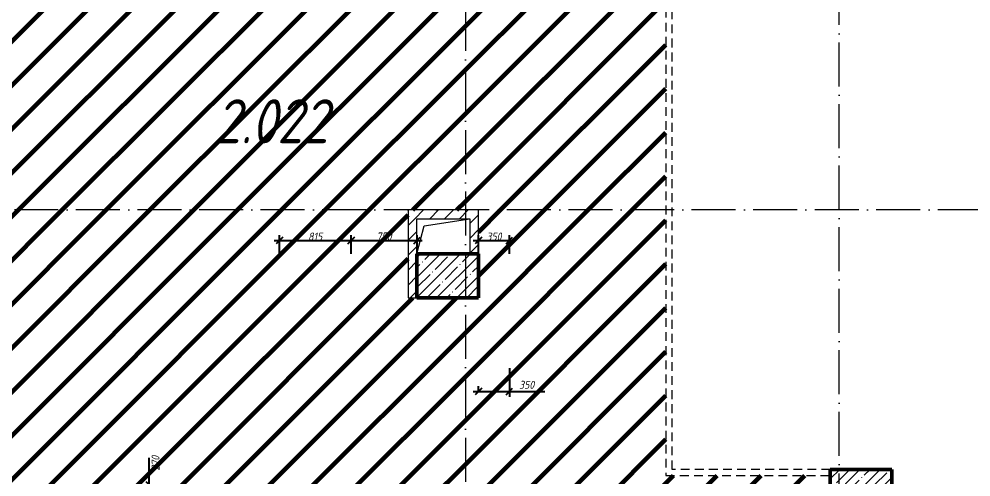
# Model space of a CAD drawing. Header units: millimetres. Extents: x -606178 to 312196, y -19338 to 632709.
# Drawn here: x -180876 to -170052, y 516339 to 521547 of the extents above; entities that cross this region are included whole.
import ezdxf

# ---------------------------------------------------------------- set-up
doc = ezdxf.new("R2010")
doc.units = ezdxf.units.MM
doc.linetypes.add('200_ШТРИХ_ш1п0_6_', pattern=[160, 100, -60])
doc.linetypes.add('50_200_ШТРИХ_1Т_ш5_п1_п1_', pattern=[700, 500, -100, 0, -100])
for name, color, linetype, lineweight in [('6.4.3) Окр пт с инж. ПТ2.3', 150, 'Continuous', 60), ('A-____-____-DIMS', 7, 'Continuous', 9), ('A-DETL-____-OTLN-3', 7, '200_ШТРИХ_ш1п0_6_', 9), ('A-GENM-____-OTLN', 7, 'Continuous', 9), ('A-WALL-____-PATT-1', 7, 'Continuous', 9), ('A-WALL-FNSH-MCUT-1', 7, 'Continuous', 9), ('S-COLS-____-MCUT', 7, 'Continuous', 50), ('S-COLS-____-OTLN', 7, 'Continuous', 9), ('S-GRID-____-OTLN-1', 7, '50_200_ШТРИХ_1Т_ш5_п1_п1_', 9), ('Марки помещений', 7, 'Continuous', 9)]:
    doc.layers.add(name, color=color, linetype=linetype, lineweight=lineweight)
doc.styles.add('ISOCPEUR_I_2', font='isocpeui.ttf', dxfattribs={"width": 0.85, "height": 2.3})
doc.styles.add('ISOCPEUR_I_7', font='isocpeui.ttf', dxfattribs={"width": 0.9, "height": 90})
doc.dimstyles.new('ISO-1_8_0_9К_СРЕДНИЙ_Кладочные_1', dxfattribs={"dimscale": 304.8, "dimtxt": 89.638306, "dimasz": 0.246063, "dimexe": 0.19685, "dimexo": 0, "dimgap": 0, "dimtad": 1, "dimdec": 3, "dimrnd": 0.001, "dimdsep": 46, "dimtxsty": 'ISOCPEUR_I_7', "dimblk1": 'OBLIQUE', "dimblk2": 'OBLIQUE', "dimsah": 1, "dimcen": 0.09, "dimdle": 0.19685, "dimazin": 0, "dimtfac": 1, "dimtdec": 4, "dimtix": 1, "dimtmove": 0, "dimatfit": 3, "dimfxl": 1, "dimtvp": 1, "dimtolj": 1, "dimtzin": 0, "dimarcsym": 2})
doc.dimstyles.new('ISO-1_8_0_9К_СРЕДНИЙ_Кладочные_2', dxfattribs={"dimscale": 304.8, "dimtxt": 89.638306, "dimasz": 0.246063, "dimexe": 0.19685, "dimexo": 0, "dimgap": 0, "dimtad": 1, "dimdec": 3, "dimrnd": 0.001, "dimdsep": 46, "dimtxsty": 'ISOCPEUR_I_7', "dimblk1": 'OBLIQUE', "dimblk2": 'OBLIQUE', "dimsah": 1, "dimcen": 0.09, "dimdle": 0.19685, "dimazin": 0, "dimtfac": 1, "dimtdec": 4, "dimtix": 1, "dimtmove": 1, "dimatfit": 3, "dimfxl": 1, "dimtvp": 1, "dimtolj": 1, "dimtzin": 0, "dimarcsym": 2})
pattern_1 = [(45, (-264901.3, 451794.26), (-84.85281, 84.85281), [])]

# ---------------------------------------------------------------- blocks, each defined once
blk = doc.blocks.new('BSC_Колонна _Прямоугольная - 500х700-V96-АР1_План отверстий 2 этажа в осях 1-64_Ю-ЯЯ')
at = {"layer": 'S-COLS-____-OTLN'}
h = blk.add_hatch(dxfattribs=at)
h.set_pattern_fill('FP_109', color=256, style=0, pattern_type=2)
h.set_pattern_definition([(315, (-64381.04, 93600), (114.04925, 114.04925), []), (315, (-64381.04, 93485.95), (114.04925, 114.04925), [201.613, -40.323, 3.353, -36.97])])
h.paths.add_polyline_path([(-250, 350), (-250, -350), (250, -350), (250, 350)], flags=0)
at = {"layer": 'S-COLS-____-MCUT'}
for p, q in [((250, 350), (-250, 350)), ((-250, 350), (-250, -350)), ((250, -350), (250, 350)), ((-250, -350), (250, -350))]:
    blk.add_line(p, q, dxfattribs=at)
blk = doc.blocks.new('BSC_Колонна _Прямоугольная - 500х700-V131-АР1_План отверстий 2 этажа в осях 1-64_Ю-ЯЯ')
at = {"layer": 'S-COLS-____-OTLN'}
h = blk.add_hatch(dxfattribs=at)
h.set_pattern_fill('FP_144', color=256, style=0, pattern_type=2)
h.set_pattern_definition([(315, (-66831.04, 88900), (114.04925, 114.04925), []), (315, (-66831.04, 88785.95), (114.04925, 114.04925), [201.613, -40.323, 3.353, -36.97])])
h.paths.add_polyline_path([(-250, -350), (250, -350), (250, 350), (-250, 350)], flags=0)
at = {"layer": 'S-COLS-____-MCUT'}
for p, q in [((250, 350), (-250, 350)), ((-250, 350), (-250, -350)), ((250, -350), (250, 350)), ((-250, -350), (250, -350))]:
    blk.add_line(p, q, dxfattribs=at)
blk = doc.blocks.new('AR_Отверстие прямоугольное _в плите_ - AR_Отверстие прямоугольное _в плите_-30552531-АР1_План отверстий 2 этажа в осях 1-64_Ю-ЯЯ')
at = {"layer": 'A-GENM-____-OTLN'}
for p, q in [((-300, -200), (-220, 120)), ((-220, 120), (300, 200))]:
    blk.add_line(p, q, dxfattribs=at)
blk = doc.blocks.new('_Oblique')
at = {"color": 0, "linetype": 'ByBlock', "lineweight": -2}
blk.add_line((-0.5, -0.5), (0.5, 0.5), dxfattribs=at)
blk = doc.blocks.new('*D4953')
at = {"layer": 'A-____-____-DIMS', "color": 0, "lineweight": -2, "transparency": 16777216}
for p, q in [((-177976, 519029), (-177041, 519029)), ((-177916, 518875), (-177916, 519089)), ((-177101, 518875), (-177101, 519089))]:
    blk.add_line(p, q, dxfattribs=at)
at = {"layer": 'Defpoints', "color": 0, "transparency": 16777216}
for p in [(-177101, 519029), (-177916, 518875), (-177101, 518875)]:
    blk.add_point(p, dxfattribs=at)
at = {"layer": 'A-____-____-DIMS', "color": 0, "lineweight": -2, "transparency": 16777216, "xscale": 75, "yscale": 75, "zscale": 75, "rotation": 180}
blk.add_blockref('_Oblique', (-177916, 519029), dxfattribs=at)
at = {"layer": 'A-____-____-DIMS', "color": 0, "lineweight": -2, "transparency": 16777216, "xscale": 75, "yscale": 75, "zscale": 75}
blk.add_blockref('_Oblique', (-177101, 519029), dxfattribs=at)
at = {"layer": 'A-____-____-DIMS', "color": 0, "transparency": 16777216, "insert": (-177509, 519074), "char_height": 90, "width": 368.21, "attachment_point": 5, "style": 'ISOCPEUR_I_7'}
blk.add_mtext('\\A1;815', dxfattribs=at)
blk = doc.blocks.new('*D4954')
at = {"layer": 'A-____-____-DIMS', "color": 0, "lineweight": -2, "transparency": 16777216}
for p, q in [((-177161, 519029), (-176291, 519029)), ((-177101, 518875), (-177101, 519089)), ((-176351, 518875), (-176351, 519089))]:
    blk.add_line(p, q, dxfattribs=at)
at = {"layer": 'Defpoints', "color": 0, "transparency": 16777216}
for p in [(-176351, 519029), (-177101, 518875), (-176351, 518875)]:
    blk.add_point(p, dxfattribs=at)
at = {"layer": 'A-____-____-DIMS', "color": 0, "lineweight": -2, "transparency": 16777216, "xscale": 75, "yscale": 75, "zscale": 75, "rotation": 180}
blk.add_blockref('_Oblique', (-177101, 519029), dxfattribs=at)
at = {"layer": 'A-____-____-DIMS', "color": 0, "lineweight": -2, "transparency": 16777216, "xscale": 75, "yscale": 75, "zscale": 75}
blk.add_blockref('_Oblique', (-176351, 519029), dxfattribs=at)
at = {"layer": 'A-____-____-DIMS', "color": 0, "transparency": 16777216, "insert": (-176726, 519075), "char_height": 90, "width": 409.58, "attachment_point": 5, "style": 'ISOCPEUR_I_7'}
blk.add_mtext('\\A1;750', dxfattribs=at)
blk = doc.blocks.new('*D4955')
at = {"layer": 'A-____-____-DIMS', "color": 0, "lineweight": -2, "transparency": 16777216}
for p, q in [((-175711, 519029), (-175241, 519029)), ((-175651, 518875), (-175651, 519089)), ((-175301, 518875), (-175301, 519089))]:
    blk.add_line(p, q, dxfattribs=at)
at = {"layer": 'Defpoints', "color": 0, "transparency": 16777216}
for p in [(-175301, 519029), (-175651, 518875), (-175301, 518875)]:
    blk.add_point(p, dxfattribs=at)
at = {"layer": 'A-____-____-DIMS', "color": 0, "lineweight": -2, "transparency": 16777216, "xscale": 75, "yscale": 75, "zscale": 75, "rotation": 180}
blk.add_blockref('_Oblique', (-175651, 519029), dxfattribs=at)
at = {"layer": 'A-____-____-DIMS', "color": 0, "lineweight": -2, "transparency": 16777216, "xscale": 75, "yscale": 75, "zscale": 75}
blk.add_blockref('_Oblique', (-175301, 519029), dxfattribs=at)
at = {"layer": 'A-____-____-DIMS', "color": 0, "transparency": 16777216, "insert": (-175476, 519074), "char_height": 90, "width": 409.58, "attachment_point": 5, "style": 'ISOCPEUR_I_7'}
blk.add_mtext('\\A1;350', dxfattribs=at)
blk = doc.blocks.new('*D4956')
at = {"layer": 'A-____-____-DIMS', "color": 0, "lineweight": -2, "transparency": 16777216}
for p, q in [((-175301, 517575), (-175301, 517252)), ((-175711, 517312), (-175301, 517312)), ((-175651, 517303), (-175651, 517372)), ((-175301, 517312), (-174899, 517312))]:
    blk.add_line(p, q, dxfattribs=at)
at = {"layer": 'Defpoints', "color": 0, "transparency": 16777216}
for p in [(-175301, 517575), (-175651, 517303), (-175301, 517312)]:
    blk.add_point(p, dxfattribs=at)
at = {"layer": 'A-____-____-DIMS', "color": 0, "lineweight": -2, "transparency": 16777216, "xscale": 75, "yscale": 75, "zscale": 75, "rotation": 180}
blk.add_blockref('_Oblique', (-175651, 517312), dxfattribs=at)
at = {"layer": 'A-____-____-DIMS', "color": 0, "lineweight": -2, "transparency": 16777216, "xscale": 75, "yscale": 75, "zscale": 75}
blk.add_blockref('_Oblique', (-175301, 517312), dxfattribs=at)
at = {"layer": 'A-____-____-DIMS', "color": 0, "transparency": 16777216, "insert": (-175190, 517432), "char_height": 90, "width": 409.58, "attachment_point": 1, "line_spacing_factor": 1.149209, "style": 'ISOCPEUR_I_7'}
blk.add_mtext('\\A1;350', dxfattribs=at)
blk = doc.blocks.new('*D4957')
at = {"layer": 'A-____-____-DIMS', "color": 0, "lineweight": -2, "transparency": 16777216}
for p, q in [((-179395, 516245), (-179395, 516556)), ((-179486, 516245), (-179335, 516245)), ((-179395, 515975), (-179395, 516305)), ((-179088, 515975), (-179455, 515975))]:
    blk.add_line(p, q, dxfattribs=at)
at = {"layer": 'Defpoints', "color": 0, "transparency": 16777216}
for p in [(-179486, 516245), (-179395, 515975), (-179088, 515975)]:
    blk.add_point(p, dxfattribs=at)
at = {"layer": 'A-____-____-DIMS', "color": 0, "lineweight": -2, "transparency": 16777216, "xscale": 75, "yscale": 75, "zscale": 75}
for p, rotation in [((-179395, 516245), 90), ((-179395, 515975), 270)]:
    blk.add_blockref('_Oblique', p, dxfattribs=dict(at, rotation=rotation))
at = {"layer": 'A-____-____-DIMS', "color": 0, "transparency": 16777216, "insert": (-179369, 516411), "char_height": 90, "width": 409.58, "attachment_point": 1, "rotation": 90, "line_spacing_factor": 1.149209, "style": 'ISOCPEUR_I_7'}
blk.add_mtext('\\A1;270', dxfattribs=at)

msp = doc.modelspace()

# ---------------------------------------------------------------- hatches: boundary and pattern name
at = {"layer": '6.4.3) Окр пт с инж. ПТ2.3'}
h = msp.add_hatch(dxfattribs=at)
h.set_pattern_fill('ANSI31', color=256, scale=111)
h.paths.add_polyline_path([(-175801.3011, 521675.3011), (-176351.3011, 521675.3011), (-176351.3011, 521775.3011), (-181101.3011, 521775.3011), (-181101.3011, 521675.3011), (-181401.3011, 521675.3011), (-181751.3011, 521675.3011), (-181751.3011, 519375.3011), (-175801.3011, 519375.3011)])
h.paths.add_polyline_path([(-178824.5006, 519809.6378), (-177165.8832, 519809.6378), (-177165.8832, 521009.6378), (-178824.5006, 521009.6378)], flags=24)
h = msp.add_hatch(dxfattribs=at)
h.set_pattern_fill('ANSI31', color=256, scale=111)
h.paths.add_polyline_path([(-173521.3011, 521775.3011), (-175651.3011, 521775.3011), (-175651.3011, 521675.3011), (-175801.3011, 521675.3011), (-175801.3011, 519375.3011), (-173521.3011, 519375.3011)])
h = msp.add_hatch(dxfattribs=at)
h.set_pattern_fill('ANSI31', color=256, scale=111)
h.paths.add_polyline_path([(-175801.3011, 518375.3011), (-176351.3011, 518375.3011), (-176451.3011, 518375.3011), (-176451.3011, 519375.3011), (-181751.3011, 519375.3011), (-181751.3011, 518875.3011), (-181401.3011, 518875.3011), (-181401.3011, 518375.3011), (-181401.3011, 518175.3011), (-181401.3011, 517075.3011), (-181401.3011, 516975.3011), (-181751.3011, 516975.3011), (-181751.3011, 516075.3011), (-180051.3011, 516075.3011), (-180051.3011, 516081.3011), (-179976.3011, 516081.3011), (-175801.3011, 516075.5092)])
h = msp.add_hatch(dxfattribs=at)
h.set_pattern_fill('ANSI31', color=256, scale=111)
h.paths.add_polyline_path([(-173521.3011, 519375.3011), (-175651.3011, 519375.3011), (-175651.3011, 518875.3011), (-175651.3011, 518375.3011), (-175801.3011, 518375.3011), (-175801.3011, 516075.3011), (-175651.3011, 516075.3011), (-175651.3011, 515175.3011), (-175651.3011, 514875.3011), (-171551.3011, 514875.3011), (-171551.3011, 515925.3011), (-171651.3011, 515925.3011), (-171651.3011, 516355.3011), (-173521.3011, 516355.3011)])
at = {"layer": 'A-WALL-____-PATT-1'}
h = msp.add_hatch(dxfattribs=at)
h.set_pattern_fill('FP_4', color=256, style=0, pattern_type=2)
h.set_pattern_definition(pattern_1)
h.paths.add_polyline_path([(-175751.3011, 519275.3011), (-175651.3011, 519275.3011), (-175651.3011, 519375.3011), (-176451.3011, 519375.3011), (-176451.3011, 519275.3011), (-176351.3011, 519275.3011)], flags=0)
h = msp.add_hatch(dxfattribs=at)
h.set_pattern_fill('FP_4', color=256, style=0, pattern_type=2)
h.set_pattern_definition(pattern_1)
h.paths.add_polyline_path([(-176351.3011, 518375.3011), (-176351.3011, 519275.3011), (-176451.3011, 519275.3011), (-176451.3011, 518375.3011)], flags=0)
h = msp.add_hatch(dxfattribs=at)
h.set_pattern_fill('FP_4', color=256, style=0, pattern_type=2)
h.set_pattern_definition(pattern_1)
h.paths.add_polyline_path([(-175651.3011, 518875.3011), (-175651.3011, 519275.3011), (-175751.3011, 519275.3011), (-175751.3011, 518875.3011)], flags=0)

# ---------------------------------------------------------------- linework, layer by layer
at = {"layer": 'A-DETL-____-OTLN-3'}
for p, q in [((-173521.3011, 526945.3011), (-173521.3011, 516355.3011)), ((-173451.3011, 516425.3011), (-173451.3011, 522220.6242)), ((-171651.3011, 516425.3011), (-173451.3011, 516425.3011)), ((-173521.3011, 516355.3011), (-171651.3011, 516355.3011))]:
    msp.add_line(p, q, dxfattribs=at)
at = {"layer": 'A-WALL-FNSH-MCUT-1'}
for p, q in [((-175651.3011, 519375.3011), (-176451.3011, 519375.3011)), ((-176451.3011, 519375.3011), (-176451.3011, 518375.3011)), ((-175651.3011, 518875.3011), (-175651.3011, 519375.3011)), ((-176351.3011, 519275.3011), (-175751.3011, 519275.3011)), ((-176351.3011, 518875.3011), (-176351.3011, 519275.3011)), ((-175751.3011, 519275.3011), (-175751.3011, 518875.3011)), ((-176451.3011, 518375.3011), (-176351.3011, 518375.3011))]:
    msp.add_line(p, q, dxfattribs=at)
at = {"layer": 'S-GRID-____-OTLN-1'}
for p, q in [((-175801.3011, 542687.1106), (-175801.3011, 491375.8881)), ((-171551.3011, 491375.8881), (-171551.3011, 542687.1106)), ((-160826.8945, 519375.3011), (-269570.0713, 519375.3011))]:
    msp.add_line(p, q, dxfattribs=at)

# ---------------------------------------------------------------- block references
at = {"layer": 'A-GENM-____-OTLN'}
msp.add_blockref('AR_Отверстие прямоугольное _в плите_ - AR_Отверстие прямоугольное _в плите_-30552531-АР1_План отверстий 2 этажа в осях 1-64_Ю-ЯЯ', (-176051.3011, 519075.3011), dxfattribs=at)
at = {"layer": 'S-COLS-____-OTLN', "rotation": 89.9999999999999}
for name, p in [('BSC_Колонна _Прямоугольная - 500х700-V131-АР1_План отверстий 2 этажа в осях 1-64_Ю-ЯЯ', (-176001.3011, 518625.3011)), ('BSC_Колонна _Прямоугольная - 500х700-V96-АР1_План отверстий 2 этажа в осях 1-64_Ю-ЯЯ', (-171301.3011, 516175.3011))]:
    msp.add_blockref(name, p, dxfattribs=at)

# ---------------------------------------------------------------- texts
at = {"layer": 'Марки помещений', "insert": (-178648.9514, 520634.6378), "char_height": 500, "width": 785.65375, "attachment_point": 1, "style": 'ISOCPEUR_I_2'}
msp.add_mtext('2.022', dxfattribs=at)

# ---------------------------------------------------------------- dimensions: what is measured, and where the dimension line sits
at = {"layer": 'A-____-____-DIMS'}
for base, p1, p2, override, picture, middle in [((-177101.3011, 519029.4216), (-177916.3011, 518875.3011), (-177101.3011, 518875.3011), {"dimpost": '<>', "dimfxl": 815}, '*D4953', (-177508.8011, 519074.4216)), ((-176351.3011, 519029.4216), (-177101.3011, 518875.3011), (-176351.3011, 518875.3011), {"dimpost": '<>', "dimfxl": 750}, '*D4954', (-176726.3011, 519075.0012)), ((-175301.3011, 519029.4216), (-175651.3011, 518875.3011), (-175301.3011, 518875.3011), {"dimpost": '<>', "dimfxl": 350}, '*D4955', (-175476.3011, 519074.4216))]:
    dim = msp.add_linear_dim(base=base, p1=p1, p2=p2, dimstyle='ISO-1_8_0_9К_СРЕДНИЙ_Кладочные_2', override=override, dxfattribs=at)
    dim.commit()
    dim.dimension.update_dxf_attribs({"geometry": picture, "text_midpoint": middle})
dim = msp.add_linear_dim(base=(-175301.3011, 517312.0972), p1=(-175651.3011, 517303.0012), p2=(-175301.3011, 517575.3011), dimstyle='ISO-1_8_0_9К_СРЕДНИЙ_Кладочные_1', override={"dimpost": '<>', "dimfxl": 443.44925}, dxfattribs=at)
dim.commit()
dim.dimension.update_dxf_attribs({"geometry": '*D4956', "text_midpoint": (-174985.2815, 517312.0972), "dimtype": 160})
dim = msp.add_linear_dim(base=(-179395.3665, 515975.3011), p1=(-179486.3011, 516245.3011), p2=(-179088.1067, 515975.3011), angle=90, dimstyle='ISO-1_8_0_9К_СРЕДНИЙ_Кладочные_1', override={"dimpost": '<>', "dimfxl": 481.101634}, dxfattribs=at)
dim.commit()
dim.dimension.update_dxf_attribs({"geometry": '*D4957', "text_midpoint": (-179309.3347, 516555.6769), "dimtype": 160, "text_rotation": 90})

doc.saveas('drawing.dxf')
